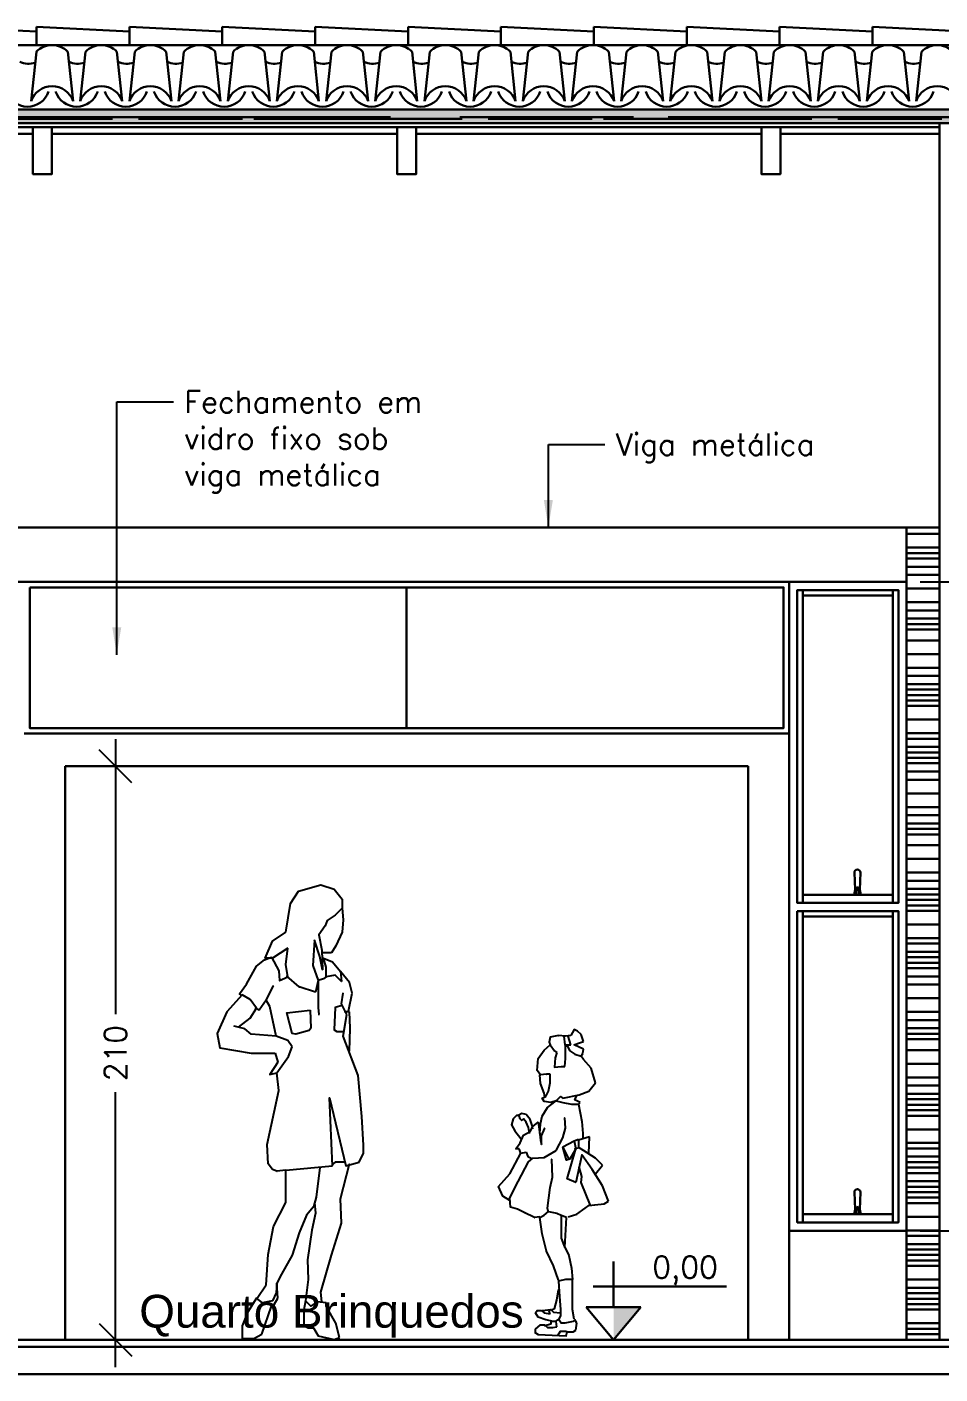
# Model space of a CAD drawing. Header units: millimetres. Extents: x -4228 to 27092, y -6721 to 984.
# Drawn here: x 26536 to 26870.3, y -1582.7 to -1089.5 of the extents above; entities that cross this region are included whole.
import ezdxf
from ezdxf.enums import TextEntityAlignment as Align

# ---------------------------------------------------------------- set-up
doc = ezdxf.new("R2010")
doc.units = ezdxf.units.MM
doc.header["$LTSCALE"] = 50
doc.layers.get('0').update_dxf_attribs({"lineweight": 0})
for name, color, linetype in [('cota', 1, 'Continuous'), ('esquadrias', 3, 'Continuous'), ('estruturametalica', 2, 'Continuous'), ('gesso', 7, 'Continuous'), ('hatch', 2, 'Continuous'), ('madeiramento', 2, 'Continuous'), ('PAREDES', 6, 'Continuous'), ('PAREDES3', 2, 'Continuous'), ('pedras', 2, 'Continuous'), ('PENA01', 3, 'Continuous'), ('PENA02', 2, 'Continuous'), ('PENA24', 24, 'Continuous'), ('PENA_01', 3, 'Continuous'), ('piso', 2, 'Continuous'), ('QLEADER', 7, 'Continuous'), ('telhas', 3, 'Continuous'), ('TEXTO', 7, 'Continuous')]:
    doc.layers.add(name, color=color, linetype=linetype)
doc.styles.add('ARIAL', font='arial.ttf')
doc.styles.add('COTA', font='simplex.shx')
doc.styles.add('ROMANS', font='romans.shx')
doc.dimstyles.new('1_50', dxfattribs={"dimscale": 0, "dimtxt": 8, "dimasz": 12, "dimexe": 10, "dimexo": 5, "dimgap": 4, "dimtad": 0, "dimdec": 0, "dimzin": 1, "dimdsep": 46, "dimtxsty": 'ROMANS', "dimblk": 'OBLIQUE', "dimcen": 10, "dimdle": 10, "dimclrd": 1, "dimclre": 1, "dimclrt": 7, "dimaunit": 1, "dimadec": 0, "dimazin": 0, "dimtm": 1e-09, "dimtfac": 1, "dimtdec": 0, "dimtmove": 2, "dimatfit": 3, "dimldrblk": 'OBLIQUE', "dimfxl": 1, "dimtolj": 1, "dimtzin": 0, "dimarcsym": 0})
doc.dimstyles.new('LEADER_50', dxfattribs={"dimscale": 0, "dimtxt": 8, "dimasz": 10, "dimexe": 10, "dimexo": 5, "dimgap": 4, "dimtad": 0, "dimdec": 0, "dimzin": 1, "dimdsep": 46, "dimtxsty": 'ROMANS', "dimcen": 10, "dimdle": 10, "dimclrd": 9, "dimclre": 9, "dimclrt": 7, "dimaunit": 1, "dimadec": 0, "dimazin": 0, "dimtm": 1e-09, "dimtfac": 1, "dimtdec": 0, "dimtmove": 2, "dimatfit": 3, "dimfxl": 1, "dimtolj": 1, "dimtzin": 0, "dimarcsym": 0})

# ---------------------------------------------------------------- blocks, each defined once
blk = doc.blocks.new('A$C57395B87')
at = {"layer": 'PENA01'}
for points in [[(26.84, 159.55), (29.78, 164.14), (29.81, 164.14)], [(29.78, 164.14), (37.97, 166.41), (38, 166.41)], [(37.97, 166.41), (42.88, 164.79), (42.9, 164.79)], [(42.88, 164.79), (45.82, 161.17), (45.85, 161.17)], [(25.22, 149.07), (26.84, 159.55), (26.86, 159.55)], [(45.82, 157.91), (43.21, 155.27), (43.24, 155.27)], [(45.82, 161.17), (45.82, 157.91), (45.85, 157.91)], [(45.82, 157.91), (46.16, 153.66), (46.19, 153.66)], [(40.27, 153.32), (39.62, 151.36), (39.64, 151.36)], [(43.21, 155.27), (40.27, 153.32), (40.29, 153.32)], [(46.16, 153.66), (45.82, 149.07), (45.85, 149.07)], [(20.29, 145.78), (25.22, 149.07), (25.24, 149.07)], [(39.62, 151.36), (37.32, 148.08), (37.35, 148.08)], [(37.32, 148.08), (38.31, 142.5), (38.34, 142.5)], [(45.82, 149.07), (43.53, 144.14), (43.55, 144.14)], [(17.68, 139.55), (20.29, 145.78), (20.32, 145.78)], [(25.87, 143.17), (20.29, 139.55), (20.32, 139.55)], [(25.22, 137.25), (25.87, 143.17), (25.9, 143.17)], [(35.68, 146.12), (35.03, 136.94), (35.05, 136.94)], [(37.63, 140.2), (35.68, 146.12), (35.7, 146.12)], [(43.53, 144.14), (41.91, 141.53), (41.93, 141.53)], [(14.4, 136.6), (17.34, 138.9), (17.37, 138.9)], [(17.34, 138.9), (19.98, 139.89), (20, 139.89)], [(20.29, 139.55), (17.68, 139.55), (17.71, 139.55)], [(19.98, 139.89), (22.59, 134.96), (22.61, 134.96)], [(38.63, 135.3), (37.63, 140.2), (37.66, 140.2)], [(38.31, 142.5), (38.63, 135.3), (38.65, 135.3)], [(41.91, 141.53), (38.31, 141.53), (38.34, 141.53)], [(39.93, 136.29), (38.96, 139.55), (38.99, 139.55)], [(38.96, 139.55), (42.22, 138.24), (42.25, 138.24)], [(42.22, 138.24), (45.17, 134.65), (45.2, 134.65)], [(10.8, 130.06), (14.4, 136.6), (14.42, 136.6)], [(22.59, 134.96), (22.92, 131.36), (22.95, 131.36)], [(25.87, 132.69), (25.22, 137.25), (25.24, 137.25)], [(35.03, 136.94), (36.98, 131.36), (37.01, 131.36)], [(39.93, 132.69), (39.93, 136.29), (39.95, 136.29)], [(43.21, 133.34), (39.93, 132.69), (39.95, 132.69)], [(45.51, 131.05), (43.21, 133.34), (43.24, 133.34)], [(45.17, 134.65), (45.51, 131.05), (45.53, 131.05)], [(48.46, 130.71), (45.17, 134.65), (45.2, 134.65)], [(8.19, 126.46), (10.8, 130.06), (10.82, 130.06)], [(18, 124.16), (20.63, 129.4), (20.65, 129.4)], [(22.92, 131.36), (25.87, 132.69), (25.9, 132.69)], [(30.12, 129.07), (25.53, 133), (25.56, 133)], [(36.02, 127.11), (30.12, 129.07), (30.15, 129.07)], [(36.98, 131.36), (36.02, 127.11), (36.04, 127.11)], [(38.96, 132.01), (36.98, 131.36), (37.01, 131.36)], [(36.98, 131.36), (36.98, 126.77), (37.01, 126.77)], [(39.93, 132.69), (38.96, 132.01), (38.99, 132.01)], [(49.42, 126.77), (48.46, 130.71), (48.48, 130.71)], [(9.18, 126.12), (3.6, 119.91), (3.62, 119.91)], [(9.18, 125.8), (8.19, 126.46), (8.21, 126.46)], [(12.1, 124.48), (9.18, 126.12), (9.2, 126.12)], [(14.4, 121.21), (12.1, 124.48), (12.13, 124.48)], [(18, 124.16), (15.39, 120.56), (15.41, 120.56)], [(19.32, 121.87), (18, 124.16), (18.02, 124.16)], [(36.98, 126.77), (36.98, 121.53), (37.01, 121.53)], [(45.51, 122.86), (46.16, 126.77), (46.19, 126.77)], [(48.12, 120.22), (49.42, 126.77), (49.45, 126.77)], [(3.6, 119.91), (0, 112.04), (0.02, 112.04)], [(12.1, 117.62), (14.4, 121.21), (14.42, 121.21)], [(15.39, 120.56), (14.08, 121.21), (14.11, 121.21)], [(21.6, 111.04), (19.32, 121.87), (19.35, 121.87)], [(25.53, 119.57), (34.04, 120.56), (34.06, 120.56)], [(27.49, 112.04), (25.53, 119.57), (25.56, 119.57)], [(34.04, 120.56), (34.37, 113.99), (34.4, 113.99)], [(36.98, 121.53), (37.32, 118.92), (37.35, 118.92)], [(43.21, 121.53), (42.88, 113.34), (42.9, 113.34)], [(45.82, 122.2), (43.21, 121.53), (43.24, 121.53)], [(47.47, 118.92), (45.51, 122.86), (45.53, 122.86)], [(46.16, 111.04), (47.47, 118.92), (47.49, 118.92)], [(48.46, 119.91), (46.81, 119.91), (46.84, 119.91)], [(48.77, 113.99), (48.46, 119.91), (48.48, 119.91)], [(10.15, 113.68), (6.23, 114.67), (6.26, 114.67)], [(7.85, 114.33), (12.1, 117.62), (12.13, 117.62)], [(12.44, 111.72), (10.15, 113.68), (10.17, 113.68)], [(34.37, 113.99), (33.72, 113.03), (33.75, 113.03)], [(48.46, 105.49), (48.77, 113.99), (48.79, 113.99)], [(0, 112.04), (0.99, 106.79), (1.01, 106.79)], [(21.6, 111.04), (12.44, 111.72), (12.46, 111.72)], [(25.87, 109.43), (21.6, 111.04), (21.62, 111.04)], [(27.49, 107.13), (25.87, 109.43), (25.9, 109.43)], [(28.82, 111.72), (27.49, 112.04), (27.51, 112.04)], [(33.72, 113.03), (28.82, 111.72), (28.84, 111.72)], [(42.88, 113.34), (43.87, 112.69), (43.89, 112.69)], [(43.87, 112.69), (46.48, 112.69), (46.5, 112.69)], [(51.72, 96.65), (46.16, 111.04), (46.19, 111.04)], [(0.99, 106.79), (12.44, 104.84), (12.46, 104.84)], [(12.44, 104.84), (21.28, 104.84), (21.31, 104.84)], [(21.28, 104.84), (22.27, 101.55), (22.3, 101.55)], [(26.19, 103.51), (27.49, 107.13), (27.51, 107.13)], [(22.27, 101.55), (19.32, 96.96), (19.35, 96.96)], [(21.93, 97.61), (26.19, 103.51), (26.21, 103.51)], [(19.32, 96.96), (21.93, 97.61), (21.96, 97.61)], [(22.59, 91.07), (21.93, 97.61), (21.96, 97.61)], [(53.02, 81.57), (51.72, 96.65), (51.74, 96.65)], [(20.94, 83.22), (22.59, 91.07), (22.61, 91.07)], [(41.23, 88.46), (47.13, 63.55), (47.15, 63.55)], [(42.22, 63.55), (41.23, 88.46), (41.26, 88.46)], [(18.33, 71.4), (20.94, 83.22), (20.97, 83.22)], [(53.67, 71.09), (53.02, 81.57), (53.05, 81.57)], [(18.67, 64.21), (18.33, 71.4), (18.36, 71.4)], [(53.67, 68.14), (53.67, 71.09), (53.7, 71.09)], [(20.29, 62.25), (18.67, 64.21), (18.7, 64.21)], [(43.21, 64.86), (42.56, 64.21), (42.59, 64.21)], [(46.81, 64.86), (43.21, 64.86), (43.24, 64.86)], [(45.17, 51.43), (48.46, 64.21), (48.48, 64.21)], [(47.13, 63.55), (52.06, 64.86), (52.08, 64.86)], [(52.06, 64.86), (53.67, 68.14), (53.7, 68.14)], [(21.93, 61.57), (20.29, 62.25), (20.32, 62.25)], [(25.22, 61.91), (21.93, 61.57), (21.96, 61.57)], [(25.22, 61.91), (42.22, 63.55), (42.25, 63.55)], [(25.22, 50.12), (25.22, 61.91), (25.24, 61.91)], [(37.63, 62.9), (36.33, 52.08), (36.35, 52.08)], [(20.63, 41.28), (25.22, 50.12), (25.24, 50.12)], [(36.33, 52.08), (35.36, 48.48), (35.39, 48.48)], [(35.68, 50.12), (36.02, 46.19), (36.04, 46.19)], [(45.51, 42.59), (45.17, 51.43), (45.2, 51.43)], [(32.73, 45.53), (30.12, 38.99), (30.15, 38.99)], [(35.36, 48.48), (32.73, 45.53), (32.76, 45.53)], [(36.02, 46.19), (34.69, 39.95), (34.71, 39.95)], [(18.67, 31.11), (20.63, 41.28), (20.65, 41.28)], [(34.69, 39.95), (33.07, 29.16), (33.09, 29.16)], [(41.91, 30.8), (45.51, 42.59), (45.53, 42.59)], [(30.12, 38.99), (27.49, 30.8), (27.51, 30.8)], [(18, 19.98), (18.67, 31.11), (18.7, 31.11)], [(27.49, 30.8), (23.58, 23.91), (23.6, 23.91)], [(37.97, 17.34), (41.91, 30.8), (41.93, 30.8)], [(33.07, 29.16), (33.38, 21.93), (33.41, 21.93)], [(14.74, 15.07), (18, 19.98), (18.02, 19.98)], [(21.93, 20.63), (21.6, 17.03), (21.62, 17.03)], [(23.58, 23.91), (21.93, 20.63), (21.96, 20.63)], [(22.27, 15.07), (21.93, 20.63), (21.96, 20.63)], [(33.38, 21.93), (32.42, 14.08), (32.44, 14.08)], [(14.4, 15.07), (11.14, 9.83), (11.16, 9.83)], [(16.69, 13.43), (14.4, 15.07), (14.42, 15.07)], [(21.6, 17.03), (20.29, 14.08), (20.32, 14.08)], [(20.94, 12.78), (22.27, 15.07), (22.3, 15.07)], [(38.31, 13.74), (37.97, 17.34), (38, 17.34)], [(16.38, 1.96), (19.98, 12.1), (20, 12.1)], [(20.29, 14.08), (16.69, 13.43), (16.72, 13.43)], [(19.98, 12.1), (20.94, 12.78), (20.97, 12.78)], [(32.42, 14.08), (31.74, 10.8), (31.77, 10.8)], [(31.74, 10.8), (31.74, 4.9), (31.77, 4.9)], [(34.37, 12.1), (32.42, 14.08), (32.44, 14.08)], [(36.67, 13.74), (34.37, 12.1), (34.4, 12.1)], [(39.93, 13.43), (36.67, 13.74), (36.69, 13.74)], [(39.93, 12.1), (39.93, 13.43), (39.95, 13.43)], [(43.53, 5.89), (39.93, 12.1), (39.95, 12.1)], [(11.14, 9.83), (9.18, 4.9), (9.2, 4.9)], [(44.86, 0.65), (43.53, 5.89), (43.55, 5.89)], [(9.18, 4.9), (9.18, 0.31), (9.2, 0.31)], [(9.18, 0.31), (13.43, 0.31), (13.45, 0.31)], [(13.43, 0.31), (16.38, 1.96), (16.4, 1.96)], [(31.74, 4.9), (33.38, 4.25), (33.41, 4.25)], [(33.38, 4.25), (35.36, 4.25), (35.39, 4.25)], [(35.36, 4.25), (36.98, 1.3), (37.01, 1.3)], [(36.98, 1.3), (42.88, 0), (42.9, 0)], [(42.88, 0), (44.86, 0.65), (44.88, 0.65)]]:
    blk.add_lwpolyline(points, dxfattribs=at)
blk = doc.blocks.new('A$C6F1F2400')
at = {"layer": 'PENA01'}
blk.add_line((24.79, 0), (25.16, 1.4), dxfattribs=at)
for points in [[(18.86, 109.32), (18.55, 107.42), (18.56, 107.42)], [(22, 109.94), (18.86, 109.32), (18.87, 109.32)], [(24.51, 109.63), (22, 109.94), (22.01, 109.94)], [(23.88, 109.63), (24.2, 106.48), (24.22, 106.48)], [(26.4, 109.94), (24.51, 109.63), (24.52, 109.63)], [(26.4, 106.48), (25.46, 109.63), (25.48, 109.63)], [(27.65, 112.14), (26.4, 109.94), (26.42, 109.94)], [(28.92, 111.51), (27.65, 112.14), (27.67, 112.14)], [(30.18, 110.26), (28.92, 111.51), (28.93, 111.51)], [(31.12, 107.73), (30.18, 110.26), (30.19, 110.26)], [(14.45, 101.45), (16.65, 104.59), (16.67, 104.59)], [(16.65, 104.59), (18.86, 106.48), (18.87, 106.48)], [(18.55, 107.42), (18.86, 106.48), (18.87, 106.48)], [(18.86, 106.48), (20.43, 104.28), (20.44, 104.28)], [(20.43, 104.28), (21.37, 103.65), (21.38, 103.65)], [(21.37, 103.65), (20.74, 101.76), (20.75, 101.76)], [(24.2, 106.48), (26.4, 106.48), (26.42, 106.48)], [(24.51, 104.28), (24.51, 106.16), (24.52, 106.16)], [(24.51, 106.16), (25.14, 106.16), (25.16, 106.16)], [(24.51, 101.45), (24.51, 104.28), (24.52, 104.28)], [(25.14, 106.16), (26.08, 104.28), (26.1, 104.28)], [(26.08, 104.28), (27.98, 103.02), (27.99, 103.02)], [(27.65, 106.48), (29.22, 107.1), (29.24, 107.1)], [(31.12, 104.91), (27.65, 106.48), (27.67, 106.48)], [(29.22, 107.1), (31.12, 107.73), (31.13, 107.73)], [(30.8, 103.33), (31.12, 104.91), (31.13, 104.91)], [(14.14, 97.04), (14.45, 101.45), (14.46, 101.45)], [(20.74, 101.76), (20.43, 98.31), (20.44, 98.31)], [(24.2, 98.61), (24.51, 101.45), (24.52, 101.45)], [(27.98, 103.02), (30.18, 102.39), (30.19, 102.39)], [(30.18, 102.39), (30.8, 103.33), (30.81, 103.33)], [(31.12, 101.13), (30.18, 102.39), (30.19, 102.39)], [(33.94, 97.98), (31.12, 101.13), (31.13, 101.13)], [(15.4, 95.47), (14.14, 97.04), (14.16, 97.04)], [(15.4, 92.33), (15.08, 95.47), (15.1, 95.47)], [(17.59, 95.78), (15.4, 95.47), (15.42, 95.47)], [(18.86, 95.78), (17.59, 95.78), (17.61, 95.78)], [(18.86, 92.64), (18.86, 95.78), (18.87, 95.78)], [(20.43, 98.31), (22.94, 98.61), (22.95, 98.61)], [(22.94, 98.61), (24.2, 98.61), (24.22, 98.61)], [(35.51, 92.64), (33.94, 97.98), (33.95, 97.98)], [(16.65, 88.86), (15.4, 92.33), (15.42, 92.33)], [(16.98, 87.29), (16.65, 88.86), (16.67, 88.86)], [(17.28, 87.6), (18.22, 89.49), (18.24, 89.49)], [(18.22, 89.49), (18.86, 92.64), (18.87, 92.64)], [(29.55, 88.23), (33, 89.49), (33.01, 89.49)], [(33, 89.49), (35.51, 92.64), (35.52, 92.64)], [(16.02, 86.97), (17.28, 87.6), (17.3, 87.6)], [(16.65, 85.72), (16.02, 86.97), (16.04, 86.97)], [(19.16, 85.4), (16.65, 85.72), (16.67, 85.72)], [(17.92, 83.52), (21.06, 86.03), (21.07, 86.03)], [(21.06, 86.03), (19.16, 85.4), (19.18, 85.4)], [(21.06, 86.03), (22.63, 87.6), (22.64, 87.6)], [(21.06, 86.03), (23.57, 85.4), (23.58, 85.4)], [(22.63, 87.6), (23.57, 86.97), (23.58, 86.97)], [(23.57, 86.97), (29.55, 88.23), (29.56, 88.23)], [(23.57, 85.4), (26.71, 84.77), (26.73, 84.77)], [(26.71, 84.77), (29.22, 84.77), (29.24, 84.77)], [(27.98, 86.35), (28.61, 87.92), (28.62, 87.92)], [(29.86, 85.4), (27.98, 86.35), (27.99, 86.35)], [(29.22, 84.77), (29.86, 85.4), (29.87, 85.4)], [(29.22, 84.77), (30.49, 78.48), (30.5, 78.48)], [(5.35, 79.42), (4.71, 77.22), (4.73, 77.22)], [(6.59, 80.68), (5.35, 79.42), (5.36, 79.42)], [(7.23, 80.68), (6.59, 80.68), (6.61, 80.68)], [(8.49, 81.31), (7.23, 80.68), (7.24, 80.68)], [(7.86, 79.42), (7.55, 80.68), (7.56, 80.68)], [(8.49, 78.79), (7.86, 79.42), (7.87, 79.42)], [(10.06, 80.99), (8.49, 81.31), (8.5, 81.31)], [(9.12, 79.42), (8.49, 78.79), (8.5, 78.79)], [(10.06, 78.17), (9.12, 79.42), (9.13, 79.42)], [(11.63, 79.11), (10.06, 80.99), (10.07, 80.99)], [(12.26, 76.91), (11.63, 79.11), (11.64, 79.11)], [(15.4, 77.54), (16.02, 80.36), (16.04, 80.36)], [(16.02, 80.36), (17.92, 83.52), (17.93, 83.52)], [(24.51, 75.97), (24.2, 79.74), (24.22, 79.74)], [(4.71, 77.22), (5.98, 75.02), (5.99, 75.02)], [(5.98, 75.02), (8.17, 72.18), (8.18, 72.18)], [(9.12, 73.44), (11.63, 74.71), (11.64, 74.71)], [(11, 76.28), (10.06, 78.17), (10.07, 78.17)], [(11.31, 74.08), (11, 76.28), (11.01, 76.28)], [(11.63, 74.71), (12.57, 76.59), (12.58, 76.59)], [(12.57, 75.65), (12.26, 76.91), (12.28, 76.91)], [(12.57, 76.59), (14.45, 78.17), (14.46, 78.17)], [(14.45, 78.17), (15.08, 73.77), (15.1, 73.77)], [(15.08, 74.08), (15.4, 77.54), (15.42, 77.54)], [(15.71, 73.14), (16.98, 75.97), (16.99, 75.97)], [(23.57, 72.5), (24.51, 75.97), (24.52, 75.97)], [(30.49, 78.48), (30.8, 74.08), (30.81, 74.08)], [(30.8, 74.08), (30.8, 72.18), (30.81, 72.18)], [(6.29, 68.41), (7.86, 70.61), (7.87, 70.61)], [(7.86, 70.61), (9.12, 73.44), (9.13, 73.44)], [(15.08, 73.77), (15.4, 71.56), (15.42, 71.56)], [(15.4, 71.56), (15.71, 69.99), (15.73, 69.99)], [(15.71, 69.99), (15.71, 73.14), (15.73, 73.14)], [(21.06, 67.79), (23.57, 72.5), (23.58, 72.5)], [(27.65, 71.24), (23.57, 69.04), (23.58, 69.04)], [(29.22, 71.87), (27.65, 71.24), (27.67, 71.24)], [(27.65, 71.24), (28.28, 68.41), (28.3, 68.41)], [(33.32, 72.81), (29.22, 71.56), (29.24, 71.56)], [(29.22, 71.56), (29.22, 68.73), (29.24, 68.73)], [(33, 66.84), (33.32, 72.81), (33.33, 72.81)], [(4.08, 59.29), (8.17, 66.84), (8.18, 66.84)], [(7.55, 68.41), (6.29, 68.41), (6.3, 68.41)], [(8.17, 66.84), (7.55, 68.41), (7.56, 68.41)], [(8.17, 66.84), (10.06, 67.16), (10.07, 67.16)], [(10.06, 67.16), (10.69, 65.59), (10.7, 65.59)], [(10.69, 65.59), (11.94, 64.96), (11.95, 64.96)], [(11, 63.69), (12.57, 64.96), (12.58, 64.96)], [(12.57, 64.96), (16.65, 65.26), (16.67, 65.26)], [(16.65, 65.26), (21.06, 67.79), (21.07, 67.79)], [(19.8, 58.03), (19.49, 64.63), (19.5, 64.63)], [(24.83, 64.32), (23.57, 69.04), (23.58, 69.04)], [(23.57, 69.04), (25.77, 64.63), (25.79, 64.63)], [(26.08, 64.63), (24.83, 64.32), (24.85, 64.32)], [(25.14, 57.41), (28.28, 68.41), (28.3, 68.41)], [(28.28, 68.41), (26.08, 64.63), (26.1, 64.63)], [(29.55, 68.73), (27.98, 68.41), (27.99, 68.41)], [(30.49, 66.2), (28.28, 56.15), (28.3, 56.15)], [(31.12, 67.79), (29.55, 68.73), (29.56, 68.73)], [(34.26, 60.86), (30.49, 66.2), (30.5, 66.2)], [(35.51, 64.96), (31.12, 67.79), (31.13, 67.79)], [(38.03, 62.43), (35.51, 64.96), (35.52, 64.96)], [(0, 54.57), (4.08, 59.29), (4.1, 59.29)], [(7.23, 56.45), (11, 63.69), (11.01, 63.69)], [(30.49, 58.35), (29.55, 61.8), (29.56, 61.8)], [(38.03, 54.88), (34.26, 60.86), (34.27, 60.86)], [(35.51, 59.29), (38.03, 62.43), (38.05, 62.43)], [(1.57, 51.11), (0, 54.57), (0.01, 54.57)], [(4.08, 50.48), (7.23, 56.45), (7.24, 56.45)], [(18.86, 54.25), (19.8, 58.03), (19.81, 58.03)], [(28.28, 56.15), (25.14, 57.41), (25.16, 57.41)], [(30.18, 56.15), (30.49, 58.35), (30.5, 58.35)], [(33.63, 47.64), (30.18, 56.15), (30.19, 56.15)], [(40.22, 49.23), (38.03, 54.88), (38.05, 54.88)], [(4.08, 49.54), (1.57, 51.11), (1.59, 51.11)], [(4.41, 47.03), (4.08, 50.48), (4.1, 50.48)], [(17.92, 46.7), (18.86, 54.25), (18.87, 54.25)], [(6.92, 46.39), (4.41, 47.03), (4.42, 47.03)], [(9.43, 45.13), (6.92, 46.39), (6.93, 46.39)], [(13.2, 43.24), (9.43, 45.13), (9.44, 45.13)], [(16.65, 44.19), (18.22, 45.44), (18.24, 45.44)], [(18.22, 45.13), (17.92, 46.7), (17.93, 46.7)], [(18.22, 45.44), (21.37, 44.82), (21.38, 44.82)], [(21.37, 44.82), (22.94, 44.19), (22.95, 44.19)], [(25.46, 43.56), (28.61, 44.5), (28.62, 44.5)], [(28.61, 44.5), (31.75, 46.7), (31.76, 46.7)], [(31.75, 46.7), (33, 47.64), (33.01, 47.64)], [(33, 47.64), (35.2, 47.97), (35.21, 47.97)], [(35.2, 47.97), (38.65, 48.27), (38.67, 48.27)], [(38.65, 48.27), (40.22, 49.23), (40.24, 49.23)], [(15.08, 43.56), (13.2, 43.24), (13.22, 43.24)], [(15.08, 43.24), (16.65, 44.19), (16.67, 44.19)], [(16.02, 37.26), (15.08, 43.24), (15.1, 43.24)], [(24.83, 43.24), (22.63, 44.19), (22.64, 44.19)], [(22.94, 44.19), (22.94, 38.52), (22.95, 38.52)], [(24.2, 32.24), (24.83, 43.24), (24.85, 43.24)], [(17.59, 30.98), (16.02, 37.26), (16.04, 37.26)], [(22.94, 38.52), (22.94, 35.69), (22.95, 35.69)], [(22.94, 35.69), (23.88, 33.18), (23.89, 33.18)], [(20.12, 25.63), (17.59, 30.98), (17.61, 30.98)], [(23.88, 33.18), (25.77, 29.4), (25.79, 29.4)], [(22, 20.29), (20.12, 25.63), (20.13, 25.63)], [(25.77, 29.4), (26.71, 24.68), (26.73, 24.68)], [(26.71, 24.68), (27.04, 20.59), (27.05, 20.59)], [(24.51, 20.59), (22, 19.96), (22.01, 19.96)], [(22, 19.96), (22.31, 14.31), (22.32, 14.31)], [(27.04, 20.59), (24.51, 20.59), (24.52, 20.59)], [(27.04, 16.82), (27.04, 20.59), (27.05, 20.59)], [(21.37, 13.05), (22, 16.82), (22.01, 16.82)], [(27.04, 9.58), (27.04, 16.82), (27.05, 16.82)], [(19.49, 9.58), (20.43, 9.9), (20.44, 9.9)], [(20.43, 9.9), (21.37, 13.05), (21.38, 13.05)], [(22.31, 14.31), (22.63, 9.58), (22.64, 9.58)], [(13.51, 8.32), (14.14, 9.27), (14.16, 9.27)], [(14.45, 6.75), (13.51, 8.32), (13.52, 8.32)], [(14.14, 9.27), (15.71, 9.27), (15.73, 9.27)], [(17.28, 5.81), (14.45, 6.75), (14.46, 6.75)], [(15.71, 9.27), (16.65, 8.32), (16.67, 8.32)], [(16.02, 9.27), (19.16, 9.58), (19.18, 9.58)], [(16.65, 8.32), (18.86, 8.01), (18.87, 8.01)], [(20.12, 5.18), (17.28, 5.81), (17.3, 5.81)], [(18.55, 8.95), (19.16, 9.58), (19.18, 9.58)], [(18.86, 8.01), (18.55, 8.95), (18.56, 8.95)], [(19.16, 9.58), (20.12, 8.64), (20.13, 8.64)], [(21.06, 5.18), (19.16, 5.18), (19.18, 5.18)], [(19.16, 5.18), (19.16, 4.24), (19.18, 4.24)], [(20.12, 8.64), (22.63, 8.32), (22.64, 8.32)], [(22, 6.12), (20.74, 5.18), (20.75, 5.18)], [(21.37, 3.3), (21.06, 5.18), (21.07, 5.18)], [(22.63, 7.38), (22, 5.81), (22.01, 5.81)], [(22.94, 4.54), (22, 6.12), (22.01, 6.12)], [(22.63, 9.58), (22.63, 7.38), (22.64, 7.38)], [(27.34, 5.18), (24.2, 4.54), (24.22, 4.54)], [(27.65, 6.12), (27.04, 9.58), (27.05, 9.58)], [(27.98, 5.81), (27.34, 5.18), (27.36, 5.18)], [(28.61, 4.54), (27.98, 5.81), (27.99, 5.81)], [(13.11, 1.36), (14.45, 0.46), (14.47, 0.46)], [(13.51, 2.34), (15.4, 3.93), (15.42, 3.93)], [(13.51, 1.09), (13.51, 2.34), (13.52, 2.34)], [(14.45, 0.46), (24.79, 0), (24.81, 0)], [(15.4, 3.93), (16.98, 3.93), (16.99, 3.93)], [(19.16, 4.24), (16.98, 3.6), (16.99, 3.6)], [(16.98, 3.93), (17.92, 2.97), (17.93, 2.97)], [(17.92, 2.97), (19.8, 2.97), (19.81, 2.97)], [(19.8, 2.97), (21.37, 3.3), (21.38, 3.3)], [(21.69, 0.14), (22.63, 1.72), (22.64, 1.72)], [(22.63, 1.72), (24.83, 1.72), (24.85, 1.72)], [(24.2, 4.54), (22.94, 4.54), (22.95, 4.54)], [(24.83, 1.72), (25.14, 1.4), (25.16, 1.4)], [(25.14, 1.4), (27.34, 1.4), (27.36, 1.4)], [(27.34, 1.4), (28.28, 2.03), (28.3, 2.03)], [(28.28, 2.03), (28.61, 4.54), (28.62, 4.54)]]:
    blk.add_lwpolyline(points, dxfattribs=at)
blk = doc.blocks.new('_OBLIQUE')
at = {"color": 0, "linetype": 'ByBlock'}
blk.add_line((-0.5, -0.5), (0.5, 0.5), dxfattribs=at)
blk = doc.blocks.new('*D274')
at = {"layer": 'cota', "color": 1, "linetype": 'Continuous', "lineweight": -2}
for p, q in [((26912.97, -1520.24), (26912.97, -1539.76)), ((26863.02, -1530.24), (26922.97, -1530.24)), ((26912.97, -1580.24), (26912.97, -1560.71)), ((26890.02, -1570.24), (26922.97, -1570.24))]:
    blk.add_line(p, q, dxfattribs=at)
at = {"layer": 'Defpoints', "color": 0, "linetype": 'Continuous', "lineweight": 30}
for p in [(26858.02, -1530.24), (26885.02, -1570.24), (26912.97, -1570.24)]:
    blk.add_point(p, dxfattribs=at)
at = {"layer": 'cota', "color": 1, "linetype": 'Continuous', "lineweight": -2, "xscale": 12, "yscale": 12, "zscale": 12}
for p, rotation in [((26912.97, -1530.24), 90), ((26912.97, -1570.24), 270)]:
    blk.add_blockref('_OBLIQUE', p, dxfattribs=dict(at, rotation=rotation))
at = {"layer": 'cota', "color": 7, "linetype": 'Continuous', "lineweight": 30, "insert": (26912.97, -1550.24), "char_height": 8, "attachment_point": 5, "rotation": 90, "style": 'ROMANS'}
blk.add_mtext('\\A1;40', dxfattribs=at)
blk = doc.blocks.new('*D275')
at = {"layer": 'cota', "color": 1, "linetype": 'Continuous', "lineweight": -2}
for p, q in [((26912.97, -1282.74), (26912.97, -1391.49)), ((26863.02, -1292.74), (26922.97, -1292.74)), ((26912.97, -1540.24), (26912.97, -1431.49)), ((26875.02, -1530.24), (26922.97, -1530.24))]:
    blk.add_line(p, q, dxfattribs=at)
at = {"layer": 'Defpoints', "color": 0, "linetype": 'Continuous', "lineweight": 30}
for p in [(26858.02, -1292.74), (26912.97, -1292.74), (26870.02, -1530.24)]:
    blk.add_point(p, dxfattribs=at)
at = {"layer": 'cota', "color": 1, "linetype": 'Continuous', "lineweight": -2, "xscale": 12, "yscale": 12, "zscale": 12}
for p, rotation in [((26912.97, -1292.74), 90), ((26912.97, -1530.24), 270)]:
    blk.add_blockref('_OBLIQUE', p, dxfattribs=dict(at, rotation=rotation))
at = {"layer": 'cota', "color": 7, "linetype": 'Continuous', "lineweight": 30, "insert": (26912.97, -1411.49), "char_height": 8, "attachment_point": 5, "rotation": 90, "style": 'ROMANS'}
blk.add_mtext('\\A1;237.5', dxfattribs=at)
blk = doc.blocks.new('*D204')
at = {"layer": 'cota', "color": 1, "linetype": 'Continuous', "lineweight": -2}
for p, q in [((26568.44, -1350.24), (26568.44, -1450.95)), ((26555.02, -1360.24), (26578.44, -1360.24)), ((26568.44, -1580.24), (26568.44, -1479.52)), ((26555.02, -1570.24), (26578.44, -1570.24))]:
    blk.add_line(p, q, dxfattribs=at)
at = {"layer": 'Defpoints', "color": 0, "linetype": 'Continuous', "lineweight": 30}
for p in [(26550.02, -1360.24), (26550.02, -1570.24), (26568.44, -1570.24)]:
    blk.add_point(p, dxfattribs=at)
at = {"layer": 'cota', "color": 1, "linetype": 'Continuous', "lineweight": -2, "xscale": 12, "yscale": 12, "zscale": 12}
for p, rotation in [((26568.44, -1360.24), 90), ((26568.44, -1570.24), 270)]:
    blk.add_blockref('_OBLIQUE', p, dxfattribs=dict(at, rotation=rotation))
at = {"layer": 'cota', "color": 7, "linetype": 'Continuous', "lineweight": 30, "insert": (26568.44, -1465.24), "char_height": 8, "attachment_point": 5, "rotation": 90, "style": 'ROMANS'}
blk.add_mtext('\\A1;210', dxfattribs=at)

msp = doc.modelspace()

# ---------------------------------------------------------------- hatches: boundary and pattern name
at = {"layer": 'hatch', "linetype": 'Continuous', "lineweight": 30}
h = msp.add_hatch(dxfattribs=at)
h.set_pattern_fill('AR-SAND', color=256, scale=0.3, style=0)
h.set_pattern_definition([(37.5, (23238.521, -2702.877), (-0.48001, 14.682397), [0, -11.5824, 0, -12.954, 0, -12.3825]), (7.5, (23238.521, -2702.877), (13.4857, 21.50475), [0, -6.2484, 0, -10.4394, 0, -4.0005]), (327.5, (23229.149, -2702.877), (23.72977, 0.043116), [0, -3.81, 0, -13.716, 0, -17.907]), (317.5, (23229.149, -2702.877), (22.90669, 6.68788), [0, -1.905, 0, -8.9916, 0, -10.287])])
h.paths.add_polyline_path([(26948.92, -1124.73), (26948.92, -1119.73), (25349.52, -1119.73), (25349.52, -1124.73)])
h = msp.add_hatch(dxfattribs=at)
h.set_pattern_fill('AR-RROOF', color=3, scale=0.5, style=0)
h.set_pattern_definition([(0, (29305.63, -2227.493), (27.94, 12.7), [190.5, -25.4, 63.5, -12.7]), (0, (29322.52, -2221.143), (-12.7, 16.891), [38.1, -4.191, 76.2, -9.525]), (0, (29311.9795, -2216.6985), (66.04, 8.509), [101.6, -17.78, 50.8, -12.7])])
h.paths.add_polyline_path([(26948.92, -1124.73), (26948.92, -1119.73), (25349.52, -1119.73), (25349.52, -1124.73)])

# ---------------------------------------------------------------- linework, layer by layer
at = {"layer": 'esquadrias', "linetype": 'Continuous', "lineweight": 30}
for p, q in [((26675.02, -1346.24), (26675.02, -1294.74)), ((26820.02, -1410.24), (26820.02, -1295.74)), ((26853.02, -1295.74), (26853.02, -1410.24)), ((26820.02, -1297.74), (26853.02, -1297.74)), ((26855.02, -1410.24), (26818.02, -1410.24)), ((26853.02, -1407.24), (26820.02, -1407.24)), ((26838.82, -1407.24), (26841.22, -1407.24)), ((26855.02, -1413.24), (26818.02, -1413.24)), ((26820.02, -1527.24), (26820.02, -1413.24)), ((26820.02, -1415.24), (26853.02, -1415.24)), ((26853.02, -1413.24), (26853.02, -1527.24)), ((26853.02, -1524.24), (26820.02, -1524.24)), ((26838.82, -1524.24), (26841.22, -1524.24))]:
    msp.add_line(p, q, dxfattribs=at)
for points in [[(26537.02, -1294.74), (26813.02, -1294.74), (26813.02, -1346.24), (26537.02, -1346.24)], [(26815.02, -1530.24), (26815.02, -1292.74), (26858.02, -1292.74), (26858.02, -1530.24)], [(26818.02, -1295.74), (26855.02, -1295.74), (26855.02, -1410.24), (26818.02, -1410.24)], [(26818.02, -1413.24), (26855.02, -1413.24), (26855.02, -1527.24), (26818.02, -1527.24)]]:
    msp.add_lwpolyline(points, close=True, dxfattribs=at)
for points in [[(26818.02, -1410.24), (26818.02, -1295.74), (26855.02, -1295.74), (26855.02, -1410.24)], [(26840.85, -1405.51), (26839.2, -1405.51)], [(26855.02, -1413.24), (26855.02, -1527.24), (26818.02, -1527.24), (26818.02, -1413.24)], [(26840.85, -1522.51), (26839.2, -1522.51)]]:
    msp.add_lwpolyline(points, dxfattribs=at)
for points in [[(26841.22, -1407.24), (26841.22, -1407.24), (26840.85, -1405.51), (26841.12, -1399.14, 1), (26838.92, -1399.14), (26839.2, -1405.51), (26838.82, -1407.24)], [(26840.52, -1407.24), (26840.52, -1405.51), (26840.52, -1405.1, 1), (26839.52, -1405.1), (26839.52, -1405.51), (26839.52, -1407.24)], [(26841.22, -1524.24), (26841.22, -1524.24), (26840.85, -1522.51), (26841.12, -1516.14, 1), (26838.92, -1516.14), (26839.2, -1522.51), (26838.82, -1524.24)], [(26840.52, -1524.24), (26840.52, -1522.51), (26840.52, -1522.1, 1), (26839.52, -1522.1), (26839.52, -1522.51), (26839.52, -1524.24)]]:
    msp.add_lwpolyline(points, format="xyb", dxfattribs=at)
at = {"layer": 'estruturametalica', "color": 7, "linetype": 'Continuous', "lineweight": 30}
for p, q in [((26478.02, -1272.74), (26858.02, -1272.74)), ((26492.02, -1292.74), (26858.02, -1292.74))]:
    msp.add_line(p, q, dxfattribs=at)
at = {"layer": 'gesso', "linetype": 'Continuous', "lineweight": 30}
for p, q in [((26476.02, -1126.19), (26870.02, -1126.19)), ((26476.02, -1128.69), (26538.19, -1128.69)), ((26545.19, -1128.69), (26671.52, -1128.69)), ((26678.52, -1128.69), (26804.85, -1128.69)), ((26811.85, -1128.69), (26870.02, -1128.69))]:
    msp.add_line(p, q, dxfattribs=at)
at = {"layer": 'madeiramento', "linetype": 'Continuous', "lineweight": 30}
for p, q in [((26948.92, -1119.73), (25349.52, -1119.73)), ((26948.92, -1124.73), (25349.52, -1124.73))]:
    msp.add_line(p, q, dxfattribs=at)
at = {"layer": 'madeiramento', "color": 4, "linetype": 'Continuous', "lineweight": 30}
for points in [[(26538.19, -1126.19), (26545.19, -1126.19), (26545.19, -1143.42), (26538.19, -1143.42)], [(26671.52, -1126.19), (26678.52, -1126.19), (26678.52, -1143.42), (26671.52, -1143.42)], [(26804.85, -1126.19), (26811.85, -1126.19), (26811.85, -1143.42), (26804.85, -1143.42)]]:
    msp.add_lwpolyline(points, close=True, dxfattribs=at)
at = {"layer": 'PAREDES', "linetype": 'Continuous', "lineweight": 30}
for q in [(26870.02, -1570.24), (26885.02, -1124.73), (26870.02, -1570.24)]:
    msp.add_line((26870.02, -1124.73), q, dxfattribs=at)
at = {"layer": 'PAREDES3', "linetype": 'Continuous', "lineweight": 30}
for p, q in [((26535.02, -1348.24), (26815.02, -1348.24)), ((26815.02, -1348.24), (26815.02, -1570.24)), ((26550.02, -1360.24), (26550.02, -1570.24)), ((26550.02, -1360.24), (26800.02, -1360.24)), ((26800.02, -1360.24), (26800.02, -1570.24))]:
    msp.add_line(p, q, dxfattribs=at)
at = {"layer": 'pedras', "color": 55, "linetype": 'Continuous', "lineweight": 30}
for p, q in [((26870.02, -1275.14), (26858.02, -1275.14)), ((26870.02, -1280.14), (26858.02, -1280.14)), ((26870.02, -1282.14), (26858.02, -1282.14)), ((26870.02, -1284.14), (26858.02, -1284.14)), ((26870.02, -1287.14), (26858.02, -1287.14)), ((26870.02, -1290.14), (26858.02, -1290.14)), ((26870.02, -1295.14), (26858.02, -1295.14)), ((26870.02, -1300.14), (26858.02, -1300.14)), ((26870.02, -1303.14), (26858.02, -1303.14)), ((26870.02, -1306.14), (26858.02, -1306.14)), ((26870.02, -1308.14), (26858.02, -1308.14)), ((26870.02, -1310.14), (26858.02, -1310.14)), ((26870.02, -1314.14), (26858.02, -1314.14)), ((26870.02, -1319.14), (26858.02, -1319.14)), ((26870.02, -1324.14), (26858.02, -1324.14)), ((26870.02, -1327.14), (26858.02, -1327.14)), ((26870.02, -1330.14), (26858.02, -1330.14)), ((26870.02, -1332.14), (26858.02, -1332.14)), ((26870.02, -1334.14), (26858.02, -1334.14)), ((26870.02, -1336.14), (26858.02, -1336.14)), ((26870.02, -1338.14), (26858.02, -1338.14)), ((26870.02, -1343.14), (26858.02, -1343.14)), ((26870.02, -1348.14), (26858.02, -1348.14)), ((26870.02, -1350.14), (26858.02, -1350.14)), ((26870.02, -1353.14), (26858.02, -1353.14)), ((26870.02, -1355.14), (26858.02, -1355.14)), ((26870.02, -1357.14), (26858.02, -1357.14)), ((26870.02, -1359.14), (26858.02, -1359.14)), ((26870.02, -1362.14), (26858.02, -1362.14)), ((26870.02, -1365.14), (26858.02, -1365.14)), ((26870.02, -1370.14), (26858.02, -1370.14)), ((26870.02, -1375.14), (26858.02, -1375.14)), ((26870.02, -1378.14), (26858.02, -1378.14)), ((26870.02, -1381.14), (26858.02, -1381.14)), ((26870.02, -1383.14), (26858.02, -1383.14)), ((26870.02, -1385.14), (26858.02, -1385.14)), ((26870.02, -1389.14), (26858.02, -1389.14)), ((26870.02, -1394.14), (26858.02, -1394.14)), ((26870.02, -1399.14), (26858.02, -1399.14)), ((26870.02, -1402.14), (26858.02, -1402.14)), ((26870.02, -1405.14), (26858.02, -1405.14)), ((26870.02, -1407.14), (26858.02, -1407.14)), ((26870.02, -1409.14), (26858.02, -1409.14)), ((26870.02, -1411.14), (26858.02, -1411.14)), ((26870.02, -1413.14), (26858.02, -1413.14)), ((26870.02, -1418.14), (26858.02, -1418.14)), ((26870.02, -1423.14), (26858.02, -1423.14)), ((26870.02, -1425.14), (26858.02, -1425.14)), ((26870.02, -1428.14), (26858.02, -1428.14)), ((26870.02, -1430.14), (26858.02, -1430.14)), ((26870.02, -1432.14), (26858.02, -1432.14)), ((26870.02, -1434.14), (26858.02, -1434.14)), ((26870.02, -1437.14), (26858.02, -1437.14)), ((26870.02, -1440.14), (26858.02, -1440.14)), ((26870.02, -1445.14), (26858.02, -1445.14)), ((26870.02, -1450.14), (26858.02, -1450.14)), ((26870.02, -1453.14), (26858.02, -1453.14)), ((26870.02, -1456.14), (26858.02, -1456.14)), ((26870.02, -1458.14), (26858.02, -1458.14)), ((26870.02, -1460.14), (26858.02, -1460.14)), ((26870.02, -1464.14), (26858.02, -1464.14)), ((26870.02, -1469.14), (26858.02, -1469.14)), ((26870.02, -1474.14), (26858.02, -1474.14)), ((26870.02, -1477.14), (26858.02, -1477.14)), ((26870.02, -1480.14), (26858.02, -1480.14)), ((26870.02, -1482.14), (26858.02, -1482.14)), ((26870.02, -1484.14), (26858.02, -1484.14)), ((26870.02, -1486.14), (26858.02, -1486.14)), ((26870.02, -1488.14), (26858.02, -1488.14)), ((26870.02, -1493.14), (26858.02, -1493.14)), ((26870.02, -1498.14), (26858.02, -1498.14)), ((26870.02, -1500.14), (26858.02, -1500.14)), ((26870.02, -1503.14), (26858.02, -1503.14)), ((26870.02, -1505.14), (26858.02, -1505.14)), ((26870.02, -1507.14), (26858.02, -1507.14)), ((26870.02, -1509.14), (26858.02, -1509.14)), ((26870.02, -1512.14), (26858.02, -1512.14)), ((26870.02, -1514.14), (26858.02, -1514.14)), ((26870.02, -1516.14), (26858.02, -1516.14)), ((26870.02, -1518.14), (26858.02, -1518.14)), ((26870.02, -1520.14), (26858.02, -1520.14)), ((26870.02, -1525.14), (26858.02, -1525.14)), ((26870.02, -1530.14), (26858.02, -1530.14)), ((26870.02, -1532.14), (26858.02, -1532.14)), ((26870.02, -1535.14), (26858.02, -1535.14)), ((26870.02, -1537.14), (26858.02, -1537.14)), ((26870.02, -1539.14), (26858.02, -1539.14)), ((26870.02, -1541.14), (26858.02, -1541.14)), ((26870.02, -1543.14), (26858.02, -1543.14)), ((26870.02, -1548.14), (26858.02, -1548.14)), ((26870.02, -1551.14), (26858.02, -1551.14)), ((26870.02, -1553.14), (26858.02, -1553.14)), ((26870.02, -1555.14), (26858.02, -1555.14)), ((26870.02, -1557.14), (26858.02, -1557.14)), ((26870.02, -1559.14), (26858.02, -1559.14)), ((26870.02, -1564.14), (26858.02, -1564.14)), ((26870.02, -1566.14), (26858.02, -1566.14)), ((26870.02, -1568.14), (26858.02, -1568.14))]:
    msp.add_line(p, q, dxfattribs=at)
at = {"layer": 'PENA01', "lineweight": 30}
for p, q in [((26750.77, -1541.48), (26750.77, -1558.24)), ((26743.33, -1550.72), (26792.05, -1550.72)), ((26740.77, -1558.24), (26760.77, -1558.24)), ((26750.77, -1570.24), (26740.77, -1558.24)), ((26750.77, -1570.24), (26760.77, -1558.24))]:
    msp.add_line(p, q, dxfattribs=at)
msp.add_solid([(26750.77, -1570.24), (26750.77, -1558.24), (26750.77, -1570.24), (26760.77, -1558.24)], dxfattribs=at)
at = {"layer": 'PENA24', "color": 3, "lineweight": 30}
for p, q in [((26539.46, -1098.62), (26537.52, -1116.73)), ((26550.98, -1098.62), (26552.92, -1116.73)), ((26557.46, -1098.62), (26555.52, -1116.73)), ((26568.98, -1098.62), (26570.92, -1116.73)), ((26575.46, -1098.62), (26573.52, -1116.73)), ((26586.98, -1098.62), (26588.92, -1116.73)), ((26593.46, -1098.62), (26591.52, -1116.73)), ((26604.98, -1098.62), (26606.92, -1116.73)), ((26611.46, -1098.62), (26609.52, -1116.73)), ((26622.98, -1098.62), (26624.92, -1116.73)), ((26629.46, -1098.62), (26627.52, -1116.73)), ((26640.98, -1098.62), (26642.92, -1116.73)), ((26647.46, -1098.62), (26645.52, -1116.73)), ((26658.98, -1098.62), (26660.92, -1116.73)), ((26665.46, -1098.62), (26663.52, -1116.73)), ((26676.98, -1098.62), (26678.92, -1116.73)), ((26683.46, -1098.62), (26681.52, -1116.73)), ((26694.98, -1098.62), (26696.92, -1116.73)), ((26701.46, -1098.62), (26699.52, -1116.73)), ((26712.98, -1098.62), (26714.92, -1116.73)), ((26719.46, -1098.62), (26717.52, -1116.73)), ((26730.98, -1098.62), (26732.92, -1116.73)), ((26737.46, -1098.62), (26735.52, -1116.73)), ((26748.98, -1098.62), (26750.92, -1116.73)), ((26755.46, -1098.62), (26753.52, -1116.73)), ((26766.98, -1098.62), (26768.92, -1116.73)), ((26773.46, -1098.62), (26771.52, -1116.73)), ((26784.98, -1098.62), (26786.92, -1116.73)), ((26791.46, -1098.62), (26789.52, -1116.73)), ((26802.98, -1098.62), (26804.92, -1116.73)), ((26809.46, -1098.62), (26807.52, -1116.73)), ((26820.98, -1098.62), (26822.92, -1116.73)), ((26827.46, -1098.62), (26825.52, -1116.73)), ((26838.98, -1098.62), (26840.92, -1116.73)), ((26845.46, -1098.62), (26843.52, -1116.73)), ((26856.98, -1098.62), (26858.92, -1116.73)), ((26863.46, -1098.62), (26861.52, -1116.73))]:
    msp.add_line(p, q, dxfattribs=at)
for centre, radius, start, end in [((26545.22, -1104.37), 8.14, 44.9328, 135.0672), ((26563.22, -1104.37), 8.14, 44.9328, 135.0672), ((26581.22, -1104.37), 8.14, 44.9328, 135.0672), ((26599.22, -1104.37), 8.14, 44.9328, 135.0672), ((26617.22, -1104.37), 8.14, 44.9328, 135.0672), ((26635.22, -1104.37), 8.14, 44.9328, 135.0672), ((26653.22, -1104.37), 8.14, 44.9328, 135.0672), ((26671.22, -1104.37), 8.14, 44.9328, 135.0672), ((26689.22, -1104.37), 8.14, 44.9328, 135.0672), ((26707.22, -1104.37), 8.14, 44.9328, 135.0672), ((26725.22, -1104.37), 8.14, 44.9328, 135.0672), ((26743.22, -1104.37), 8.14, 44.9328, 135.0672), ((26761.22, -1104.37), 8.14, 44.9328, 135.0672), ((26779.22, -1104.37), 8.14, 44.9328, 135.0672), ((26797.22, -1104.37), 8.14, 44.9328, 135.0672), ((26815.22, -1104.37), 8.14, 44.9328, 135.0672), ((26833.22, -1104.37), 8.14, 44.9328, 135.0672), ((26851.22, -1104.37), 8.14, 44.9328, 135.0672), ((26869.22, -1104.37), 8.14, 44.9328, 135.0672), ((26536.65, -1095.59), 7.44, 243.9234, 288.6886), ((26554.65, -1095.59), 7.44, 243.9234, 288.6886), ((26572.65, -1095.59), 7.44, 243.9234, 288.6886), ((26590.65, -1095.59), 7.44, 243.9234, 288.6886), ((26608.65, -1095.59), 7.44, 243.9234, 288.6886), ((26626.65, -1095.59), 7.44, 243.9234, 288.6886), ((26644.65, -1095.59), 7.44, 243.9234, 288.6886), ((26662.65, -1095.59), 7.44, 243.9234, 288.6886), ((26680.65, -1095.59), 7.44, 243.9234, 288.6886), ((26698.65, -1095.59), 7.44, 243.9234, 288.6886), ((26716.65, -1095.59), 7.44, 243.9234, 288.6886), ((26734.65, -1095.59), 7.44, 243.9234, 288.6886), ((26752.65, -1095.59), 7.44, 243.9234, 288.6886), ((26770.65, -1095.59), 7.44, 243.9234, 288.6886), ((26788.65, -1095.59), 7.44, 243.9234, 288.6886), ((26806.65, -1095.59), 7.44, 243.9234, 288.6886), ((26824.65, -1095.59), 7.44, 243.9234, 288.6886), ((26842.65, -1095.59), 7.44, 243.9234, 288.6886), ((26860.65, -1095.59), 7.44, 243.9234, 288.6886)]:
    msp.add_arc(centre, radius, start, end, dxfattribs=at)
at = {"layer": 'PENA24', "color": 2, "lineweight": 30}
for centre, start, end in [((26536.22, -1110.59), 198.9246, 341.0754), ((26545.22, -1119.37), 18.9246, 161.0754), ((26554.22, -1110.59), 198.9246, 341.0754), ((26563.22, -1119.37), 18.9246, 161.0754), ((26572.22, -1110.59), 198.9246, 341.0754), ((26581.22, -1119.37), 18.9246, 161.0754), ((26590.22, -1110.59), 198.9246, 341.0754), ((26599.22, -1119.37), 18.9246, 161.0754), ((26608.22, -1110.59), 198.9246, 341.0754), ((26617.22, -1119.37), 18.9246, 161.0754), ((26626.22, -1110.59), 198.9246, 341.0754), ((26635.22, -1119.37), 18.9246, 161.0754), ((26644.22, -1110.59), 198.9246, 341.0754), ((26653.22, -1119.37), 18.9246, 161.0754), ((26662.22, -1110.59), 198.9246, 341.0754), ((26671.22, -1119.37), 18.9246, 161.0754), ((26680.22, -1110.59), 198.9246, 341.0754), ((26689.22, -1119.37), 18.9246, 161.0754), ((26698.22, -1110.59), 198.9246, 341.0754), ((26707.22, -1119.37), 18.9246, 161.0754), ((26716.22, -1110.59), 198.9246, 341.0754), ((26725.22, -1119.37), 18.9246, 161.0754), ((26734.22, -1110.59), 198.9246, 341.0754), ((26743.22, -1119.37), 18.9246, 161.0754), ((26752.22, -1110.59), 198.9246, 341.0754), ((26761.22, -1119.37), 18.9246, 161.0754), ((26770.22, -1110.59), 198.9246, 341.0754), ((26779.22, -1119.37), 18.9246, 161.0754), ((26788.22, -1110.59), 198.9246, 341.0754), ((26797.22, -1119.37), 18.9246, 161.0754), ((26806.22, -1110.59), 198.9246, 341.0754), ((26815.22, -1119.37), 18.9246, 161.0754), ((26824.22, -1110.59), 198.9246, 341.0754), ((26833.22, -1119.37), 18.9246, 161.0754), ((26842.22, -1110.59), 198.9246, 341.0754), ((26851.22, -1119.37), 18.9246, 161.0754), ((26860.22, -1110.59), 198.9246, 341.0754), ((26869.22, -1119.37), 18.9246, 161.0754)]:
    msp.add_arc(centre, 8.14, start, end, dxfattribs=at)
at = {"layer": 'PENA_01', "color": 7, "linetype": 'Continuous', "lineweight": 30}
for p, q in [((26858.02, -1292.74), (26858.02, -1272.74)), ((26858.02, -1272.74), (26870.02, -1272.74)), ((26858.02, -1570.24), (26858.02, -1292.74))]:
    msp.add_line(p, q, dxfattribs=at)
at = {"layer": 'PENA_01', "color": 55, "linetype": 'Continuous', "lineweight": 30}
for p, q in [((26870.02, -1272.74), (26858.02, -1272.74)), ((26858.02, -1272.74), (26870.02, -1272.74)), ((26870.02, -1272.74), (26858.02, -1272.74))]:
    msp.add_line(p, q, dxfattribs=at)
at = {"layer": 'piso', "color": 6, "linetype": 'Continuous', "lineweight": 30}
for p, q in [((22842.52, -1572.74), (26885.02, -1572.74)), ((26468.52, -1570.24), (26885.02, -1570.24))]:
    msp.add_line(p, q, dxfattribs=at)
at = {"layer": 'piso', "color": 8, "linetype": 'Continuous', "lineweight": 30}
msp.add_line((27092.02, -1582.74), (22462.06, -1582.74), dxfattribs=at)
at = {"layer": 'telhas', "linetype": 'Continuous', "lineweight": 30}
for p, q in [((26539.52, -1091.16), (26505.52, -1089.54)), ((26539.52, -1089.54), (26539.52, -1096.23)), ((26539.52, -1089.54), (26539.52, -1096.23)), ((26573.52, -1091.16), (26539.52, -1089.54)), ((26573.52, -1089.54), (26573.52, -1096.23)), ((26573.52, -1089.54), (26573.52, -1096.23)), ((26607.52, -1091.16), (26573.52, -1089.54)), ((26607.52, -1089.54), (26607.52, -1096.23)), ((26607.52, -1089.54), (26607.52, -1096.23)), ((26641.52, -1091.16), (26607.52, -1089.54)), ((26641.52, -1089.54), (26641.52, -1096.23)), ((26641.52, -1089.54), (26641.52, -1096.23)), ((26675.52, -1091.16), (26641.52, -1089.54)), ((26675.52, -1089.54), (26675.52, -1096.23)), ((26675.52, -1089.54), (26675.52, -1096.23)), ((26709.52, -1091.16), (26675.52, -1089.54)), ((26709.52, -1089.54), (26709.52, -1096.23)), ((26709.52, -1089.54), (26709.52, -1096.23)), ((26743.52, -1091.16), (26709.52, -1089.54)), ((26743.52, -1089.54), (26743.52, -1096.23)), ((26743.52, -1089.54), (26743.52, -1096.23)), ((26777.52, -1091.16), (26743.52, -1089.54)), ((26777.52, -1089.54), (26777.52, -1096.23)), ((26777.52, -1089.54), (26777.52, -1096.23)), ((26811.52, -1091.16), (26777.52, -1089.54)), ((26811.52, -1089.54), (26811.52, -1096.23)), ((26811.52, -1089.54), (26811.52, -1096.23)), ((26845.52, -1091.16), (26811.52, -1089.54)), ((26845.52, -1089.54), (26845.52, -1096.23)), ((26845.52, -1089.54), (26845.52, -1096.23)), ((26879.52, -1091.16), (26845.52, -1089.54)), ((26948.92, -1096.23), (25349.52, -1096.23))]:
    msp.add_line(p, q, dxfattribs=at)

# ---------------------------------------------------------------- block references
at = {"layer": 'PENA01', "lineweight": 30}
for name, p in [('A$C57395B87', (26605.6, -1570.04)), ('A$C6F1F2400', (26708.66, -1568.7))]:
    msp.add_blockref(name, p, dxfattribs=at)

# ---------------------------------------------------------------- texts
at = {"layer": 'PENA02', "lineweight": 30, "style": 'COTA'}
msp.add_text('0,00', height=8, dxfattribs=at).set_placement((26764.94, -1547.6))
at = {"layer": 'QLEADER', "color": 7, "linetype": 'Continuous', "lineweight": 30, "char_height": 8, "width": 213.8432, "attachment_point": 1, "style": 'ROMANS'}
for s, insert in [('Fechamento em\\Pvidro fixo sob\\Pviga metálica', (26593.63, -1222.8)), ('Viga metálica', (26751.62, -1238.39))]:
    msp.add_mtext(s, dxfattribs=dict(at, insert=insert))
at = {"layer": 'TEXTO', "linetype": 'Continuous', "lineweight": 30, "style": 'ARIAL'}
msp.add_text('Quarto Brinquedos', height=12, dxfattribs=at).set_placement((26647.49, -1565.74), align=Align.CENTER)

# ---------------------------------------------------------------- dimensions: what is measured, and where the dimension line sits
at = {"layer": 'cota', "linetype": 'Continuous', "lineweight": 30}
for base, p1, p2, override, picture, middle in [((26912.97, -1292.74), (26870.02, -1530.24), (26858.02, -1292.74), {"dimscale": 1, "dimdec": 1}, '*D275', (26912.97, -1411.49)), ((26568.44, -1570.24), (26550.02, -1360.24), (26550.02, -1570.24), {"dimscale": 1}, '*D204', (26568.44, -1465.24)), ((26912.97, -1570.24), (26858.02, -1530.24), (26885.02, -1570.24), {"dimscale": 1}, '*D274', (26912.97, -1550.24))]:
    dim = msp.add_linear_dim(base=base, p1=p1, p2=p2, angle=90, dimstyle='1_50', override=override, dxfattribs=at)
    dim.commit()
    dim.dimension.update_dxf_attribs({"geometry": picture, "text_midpoint": middle})

# ---------------------------------------------------------------- leaders
at = {"layer": 'QLEADER', "linetype": 'Continuous', "lineweight": 30, "annotation_type": 0, "has_hookline": 1, "hookline_direction": 0}
for points, text_width in [([(26568.9, -1319.36), (26568.9, -1226.8), (26589.63, -1226.8)], 95.62), ([(26726.89, -1272.74), (26726.89, -1242.39), (26747.62, -1242.39)], 80.76)]:
    msp.add_leader(points, dimstyle='LEADER_50', override={"dimscale": 1}, dxfattribs=dict(at, text_width=text_width))

doc.saveas('drawing.dxf')
